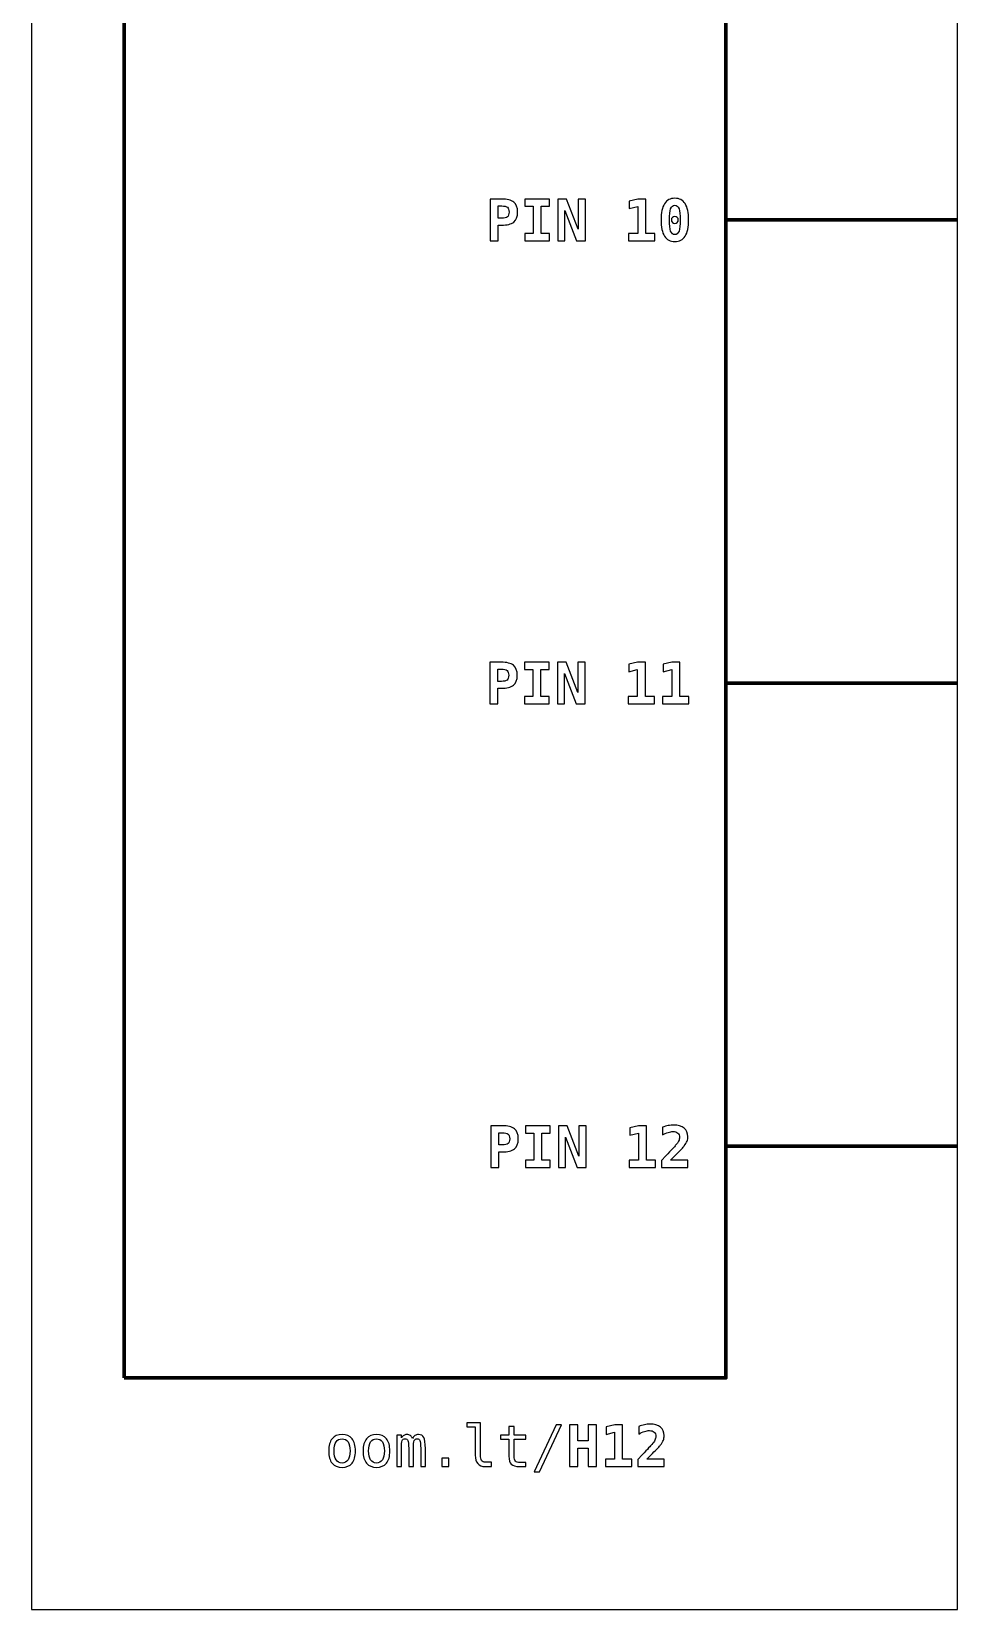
# Model space of a CAD drawing. Header units: centimetres. Extents: x -11.5 to -9.5, y -20.9 to -6.8.
# Drawn here: x -11.5 to -9.5, y -20.85 to -17.443 of the extents above; entities that cross this region are included whole.
import ezdxf

# ---------------------------------------------------------------- set-up
doc = ezdxf.new("R2010")
doc.units = ezdxf.units.CM
doc.header["$MEASUREMENT"] = 0
doc.layers.add('Layer 1', color=7, linetype='Continuous')

msp = doc.modelspace()

# ---------------------------------------------------------------- linework, layer by layer
at = {"layer": 'Layer 1', "color": 7}
msp.add_lwpolyline([(-11.5, -20.85), (-9.5, -20.85), (-9.5, -6.85), (-11.5, -6.85), (-11.5, -20.85)], close=True, dxfattribs=at)
at = {"layer": 'Layer 1', "color": 7, "lineweight": 100}
msp.add_lwpolyline([(-11.3, -20.35), (-10, -20.35), (-10, -8.35), (-11.3, -8.35), (-11.3, -20.35)], close=True, dxfattribs=at)
at = {"layer": 'Layer 1', "color": 250}
for points, knots in [([(-10.50952, -17.80492), (-10.50952, -17.80492), (-10.48509, -17.80492), (-10.48509, -17.80492), (-10.48509, -17.80492), (-10.47268, -17.80492), (-10.46375, -17.80712), (-10.4583, -17.81155), (-10.4583, -17.81155), (-10.45284, -17.81597), (-10.45013, -17.82315), (-10.45013, -17.83307), (-10.45013, -17.83307), (-10.45013, -17.84299), (-10.45284, -17.85017), (-10.4583, -17.8546), (-10.4583, -17.8546), (-10.46375, -17.85902), (-10.47268, -17.86122), (-10.48509, -17.86122), (-10.48509, -17.86122), (-10.48509, -17.86122), (-10.49174, -17.86122), (-10.49174, -17.86122), (-10.49174, -17.86122), (-10.49174, -17.86122), (-10.49174, -17.89493), (-10.49174, -17.89493), (-10.49174, -17.89493), (-10.49174, -17.89493), (-10.50952, -17.89493), (-10.50952, -17.89493), (-10.50952, -17.89493), (-10.50952, -17.89493), (-10.50952, -17.80492), (-10.50952, -17.80492)], [0, 0, 0, 0, 0.1111111, 0.1111111, 0.1111111, 0.1111111, 0.2222222, 0.2222222, 0.2222222, 0.2222222, 0.3333333, 0.3333333, 0.3333333, 0.3333333, 0.4444444, 0.4444444, 0.4444444, 0.4444444, 0.5555556, 0.5555556, 0.5555556, 0.5555556, 0.6666667, 0.6666667, 0.6666667, 0.6666667, 0.7777778, 0.7777778, 0.7777778, 0.7777778, 0.8888889, 0.8888889, 0.8888889, 0.8888889, 1, 1, 1, 1]), ([(-10.43459, -17.8206), (-10.43459, -17.8206), (-10.43459, -17.80492), (-10.43459, -17.80492), (-10.43459, -17.80492), (-10.43459, -17.80492), (-10.381, -17.80492), (-10.381, -17.80492), (-10.381, -17.80492), (-10.381, -17.80492), (-10.381, -17.8206), (-10.381, -17.8206), (-10.381, -17.8206), (-10.381, -17.8206), (-10.39891, -17.8206), (-10.39891, -17.8206), (-10.39891, -17.8206), (-10.39891, -17.8206), (-10.39891, -17.87925), (-10.39891, -17.87925), (-10.39891, -17.87925), (-10.39891, -17.87925), (-10.381, -17.87925), (-10.381, -17.87925), (-10.381, -17.87925), (-10.381, -17.87925), (-10.381, -17.89493), (-10.381, -17.89493), (-10.381, -17.89493), (-10.381, -17.89493), (-10.43459, -17.89493), (-10.43459, -17.89493), (-10.43459, -17.89493), (-10.43459, -17.89493), (-10.43459, -17.87925), (-10.43459, -17.87925), (-10.43459, -17.87925), (-10.43459, -17.87925), (-10.41669, -17.87925), (-10.41669, -17.87925), (-10.41669, -17.87925), (-10.41669, -17.87925), (-10.41669, -17.8206), (-10.41669, -17.8206), (-10.41669, -17.8206), (-10.41669, -17.8206), (-10.43459, -17.8206), (-10.43459, -17.8206)], [0, 0, 0, 0, 0.0833333, 0.0833333, 0.0833333, 0.0833333, 0.1666667, 0.1666667, 0.1666667, 0.1666667, 0.25, 0.25, 0.25, 0.25, 0.3333333, 0.3333333, 0.3333333, 0.3333333, 0.4166667, 0.4166667, 0.4166667, 0.4166667, 0.5, 0.5, 0.5, 0.5, 0.5833333, 0.5833333, 0.5833333, 0.5833333, 0.6666667, 0.6666667, 0.6666667, 0.6666667, 0.75, 0.75, 0.75, 0.75, 0.8333333, 0.8333333, 0.8333333, 0.8333333, 0.9166667, 0.9166667, 0.9166667, 0.9166667, 1, 1, 1, 1]), ([(-10.36345, -17.80492), (-10.36345, -17.80492), (-10.34433, -17.80492), (-10.34433, -17.80492), (-10.34433, -17.80492), (-10.34433, -17.80492), (-10.31927, -17.87034), (-10.31927, -17.87034), (-10.31927, -17.87034), (-10.31927, -17.87034), (-10.31927, -17.80492), (-10.31927, -17.80492), (-10.31927, -17.80492), (-10.31927, -17.80492), (-10.30359, -17.80492), (-10.30359, -17.80492), (-10.30359, -17.80492), (-10.30359, -17.80492), (-10.30359, -17.89493), (-10.30359, -17.89493), (-10.30359, -17.89493), (-10.30359, -17.89493), (-10.32258, -17.89493), (-10.32258, -17.89493), (-10.32258, -17.89493), (-10.32258, -17.89493), (-10.34777, -17.82951), (-10.34777, -17.82951), (-10.34777, -17.82951), (-10.34777, -17.82951), (-10.34777, -17.89493), (-10.34777, -17.89493), (-10.34777, -17.89493), (-10.34777, -17.89493), (-10.36345, -17.89493), (-10.36345, -17.89493), (-10.36345, -17.89493), (-10.36345, -17.89493), (-10.36345, -17.80492), (-10.36345, -17.80492)], [0, 0, 0, 0, 0.1, 0.1, 0.1, 0.1, 0.2, 0.2, 0.2, 0.2, 0.3, 0.3, 0.3, 0.3, 0.4, 0.4, 0.4, 0.4, 0.5, 0.5, 0.5, 0.5, 0.6, 0.6, 0.6, 0.6, 0.7, 0.7, 0.7, 0.7, 0.8, 0.8, 0.8, 0.8, 0.9, 0.9, 0.9, 0.9, 1, 1, 1, 1]), ([(-10.21063, -17.87925), (-10.21063, -17.87925), (-10.19073, -17.87925), (-10.19073, -17.87925), (-10.19073, -17.87925), (-10.19073, -17.87925), (-10.19073, -17.82083), (-10.19073, -17.82083), (-10.19073, -17.82083), (-10.19073, -17.82083), (-10.20923, -17.82542), (-10.20923, -17.82542), (-10.20923, -17.82542), (-10.20923, -17.82542), (-10.20923, -17.80939), (-10.20923, -17.80939), (-10.20923, -17.80939), (-10.20923, -17.80939), (-10.19061, -17.80492), (-10.19061, -17.80492), (-10.19061, -17.80492), (-10.19061, -17.80492), (-10.17343, -17.80492), (-10.17343, -17.80492), (-10.17343, -17.80492), (-10.17343, -17.80492), (-10.17343, -17.87925), (-10.17343, -17.87925), (-10.17343, -17.87925), (-10.17343, -17.87925), (-10.15353, -17.87925), (-10.15353, -17.87925), (-10.15353, -17.87925), (-10.15353, -17.87925), (-10.15353, -17.89493), (-10.15353, -17.89493), (-10.15353, -17.89493), (-10.15353, -17.89493), (-10.21063, -17.89493), (-10.21063, -17.89493), (-10.21063, -17.89493), (-10.21063, -17.89493), (-10.21063, -17.87925), (-10.21063, -17.87925)], [0, 0, 0, 0, 0.0909091, 0.0909091, 0.0909091, 0.0909091, 0.1818182, 0.1818182, 0.1818182, 0.1818182, 0.2727273, 0.2727273, 0.2727273, 0.2727273, 0.3636364, 0.3636364, 0.3636364, 0.3636364, 0.4545455, 0.4545455, 0.4545455, 0.4545455, 0.5454545, 0.5454545, 0.5454545, 0.5454545, 0.6363636, 0.6363636, 0.6363636, 0.6363636, 0.7272727, 0.7272727, 0.7272727, 0.7272727, 0.8181818, 0.8181818, 0.8181818, 0.8181818, 0.9090909, 0.9090909, 0.9090909, 0.9090909, 1, 1, 1, 1]), ([(-10.14023, -17.85001), (-10.14023, -17.83443), (-10.13776, -17.82274), (-10.13282, -17.81496), (-10.13282, -17.81496), (-10.12786, -17.80718), (-10.12044, -17.80329), (-10.1105, -17.80329), (-10.1105, -17.80329), (-10.10054, -17.80329), (-10.09309, -17.80716), (-10.08813, -17.81492), (-10.08813, -17.81492), (-10.08319, -17.82268), (-10.08072, -17.83439), (-10.08072, -17.85001), (-10.08072, -17.85001), (-10.08072, -17.86561), (-10.08319, -17.87729), (-10.08813, -17.88505), (-10.08813, -17.88505), (-10.09309, -17.89281), (-10.10054, -17.89668), (-10.1105, -17.89668), (-10.1105, -17.89668), (-10.12044, -17.89668), (-10.12786, -17.89279), (-10.13282, -17.88501), (-10.13282, -17.88501), (-10.13776, -17.87723), (-10.14023, -17.86556), (-10.14023, -17.85001)], [0, 0, 0, 0, 0.125, 0.125, 0.125, 0.125, 0.25, 0.25, 0.25, 0.25, 0.375, 0.375, 0.375, 0.375, 0.5, 0.5, 0.5, 0.5, 0.625, 0.625, 0.625, 0.625, 0.75, 0.75, 0.75, 0.75, 0.875, 0.875, 0.875, 0.875, 1, 1, 1, 1]), ([(-10.49174, -17.81988), (-10.49174, -17.81988), (-10.49174, -17.84626), (-10.49174, -17.84626), (-10.49174, -17.84626), (-10.49174, -17.84626), (-10.48443, -17.84626), (-10.48443, -17.84626), (-10.48443, -17.84626), (-10.47861, -17.84626), (-10.47451, -17.84527), (-10.47217, -17.84332), (-10.47217, -17.84332), (-10.4698, -17.84134), (-10.46863, -17.83793), (-10.46863, -17.83307), (-10.46863, -17.83307), (-10.46863, -17.82822), (-10.4698, -17.8248), (-10.47217, -17.82282), (-10.47217, -17.82282), (-10.47451, -17.82087), (-10.47861, -17.81988), (-10.48443, -17.81988), (-10.48443, -17.81988), (-10.48443, -17.81988), (-10.49174, -17.81988), (-10.49174, -17.81988)], [0, 0, 0, 0, 0.1428571, 0.1428571, 0.1428571, 0.1428571, 0.2857143, 0.2857143, 0.2857143, 0.2857143, 0.4285714, 0.4285714, 0.4285714, 0.4285714, 0.5714286, 0.5714286, 0.5714286, 0.5714286, 0.7142857, 0.7142857, 0.7142857, 0.7142857, 0.8571429, 0.8571429, 0.8571429, 0.8571429, 1, 1, 1, 1]), ([(-10.1105, -17.81836), (-10.11461, -17.81836), (-10.1176, -17.82087), (-10.11949, -17.82589), (-10.11949, -17.82589), (-10.12138, -17.83093), (-10.12233, -17.83896), (-10.12233, -17.85001), (-10.12233, -17.85001), (-10.12233, -17.86104), (-10.12138, -17.86904), (-10.11949, -17.87408), (-10.11949, -17.87408), (-10.1176, -17.87911), (-10.11461, -17.88162), (-10.1105, -17.88162), (-10.1105, -17.88162), (-10.10636, -17.88162), (-10.10336, -17.87911), (-10.10146, -17.87408), (-10.10146, -17.87408), (-10.09957, -17.86904), (-10.09862, -17.86104), (-10.09862, -17.85001), (-10.09862, -17.85001), (-10.09862, -17.83896), (-10.09957, -17.83093), (-10.10146, -17.82589), (-10.10146, -17.82589), (-10.10336, -17.82087), (-10.10636, -17.81836), (-10.1105, -17.81836)], [0, 0, 0, 0, 0.125, 0.125, 0.125, 0.125, 0.25, 0.25, 0.25, 0.25, 0.375, 0.375, 0.375, 0.375, 0.5, 0.5, 0.5, 0.5, 0.625, 0.625, 0.625, 0.625, 0.75, 0.75, 0.75, 0.75, 0.875, 0.875, 0.875, 0.875, 1, 1, 1, 1]), ([(-10.11799, -17.85001), (-10.11799, -17.84789), (-10.11727, -17.8461), (-10.11581, -17.84466), (-10.11581, -17.84466), (-10.11436, -17.8432), (-10.1126, -17.84248), (-10.1105, -17.84248), (-10.1105, -17.84248), (-10.10838, -17.84248), (-10.10659, -17.8432), (-10.10515, -17.84466), (-10.10515, -17.84466), (-10.10368, -17.8461), (-10.10296, -17.84789), (-10.10296, -17.85001), (-10.10296, -17.85001), (-10.10296, -17.85211), (-10.10368, -17.85388), (-10.10515, -17.85532), (-10.10515, -17.85532), (-10.10659, -17.85678), (-10.10838, -17.8575), (-10.1105, -17.8575), (-10.1105, -17.8575), (-10.1126, -17.8575), (-10.11436, -17.85678), (-10.11581, -17.85536), (-10.11581, -17.85536), (-10.11727, -17.85394), (-10.11799, -17.85215), (-10.11799, -17.85001)], [0, 0, 0, 0, 0.125, 0.125, 0.125, 0.125, 0.25, 0.25, 0.25, 0.25, 0.375, 0.375, 0.375, 0.375, 0.5, 0.5, 0.5, 0.5, 0.625, 0.625, 0.625, 0.625, 0.75, 0.75, 0.75, 0.75, 0.875, 0.875, 0.875, 0.875, 1, 1, 1, 1]), ([(-10.51028, -18.80498), (-10.51028, -18.80498), (-10.48585, -18.80498), (-10.48585, -18.80498), (-10.48585, -18.80498), (-10.47344, -18.80498), (-10.46451, -18.80718), (-10.45906, -18.81161), (-10.45906, -18.81161), (-10.4536, -18.81603), (-10.45089, -18.82321), (-10.45089, -18.83313), (-10.45089, -18.83313), (-10.45089, -18.84305), (-10.4536, -18.85023), (-10.45906, -18.85466), (-10.45906, -18.85466), (-10.46451, -18.85908), (-10.47344, -18.86128), (-10.48585, -18.86128), (-10.48585, -18.86128), (-10.48585, -18.86128), (-10.4925, -18.86128), (-10.4925, -18.86128), (-10.4925, -18.86128), (-10.4925, -18.86128), (-10.4925, -18.89499), (-10.4925, -18.89499), (-10.4925, -18.89499), (-10.4925, -18.89499), (-10.51028, -18.89499), (-10.51028, -18.89499), (-10.51028, -18.89499), (-10.51028, -18.89499), (-10.51028, -18.80498), (-10.51028, -18.80498)], [0, 0, 0, 0, 0.1111111, 0.1111111, 0.1111111, 0.1111111, 0.2222222, 0.2222222, 0.2222222, 0.2222222, 0.3333333, 0.3333333, 0.3333333, 0.3333333, 0.4444444, 0.4444444, 0.4444444, 0.4444444, 0.5555556, 0.5555556, 0.5555556, 0.5555556, 0.6666667, 0.6666667, 0.6666667, 0.6666667, 0.7777778, 0.7777778, 0.7777778, 0.7777778, 0.8888889, 0.8888889, 0.8888889, 0.8888889, 1, 1, 1, 1]), ([(-10.4925, -18.81994), (-10.4925, -18.81994), (-10.4925, -18.84632), (-10.4925, -18.84632), (-10.4925, -18.84632), (-10.4925, -18.84632), (-10.48519, -18.84632), (-10.48519, -18.84632), (-10.48519, -18.84632), (-10.47937, -18.84632), (-10.47527, -18.84533), (-10.47293, -18.84338), (-10.47293, -18.84338), (-10.47056, -18.8414), (-10.46939, -18.83799), (-10.46939, -18.83313), (-10.46939, -18.83313), (-10.46939, -18.82828), (-10.47056, -18.82486), (-10.47293, -18.82288), (-10.47293, -18.82288), (-10.47527, -18.82093), (-10.47937, -18.81994), (-10.48519, -18.81994), (-10.48519, -18.81994), (-10.48519, -18.81994), (-10.4925, -18.81994), (-10.4925, -18.81994)], [0, 0, 0, 0, 0.1428571, 0.1428571, 0.1428571, 0.1428571, 0.2857143, 0.2857143, 0.2857143, 0.2857143, 0.4285714, 0.4285714, 0.4285714, 0.4285714, 0.5714286, 0.5714286, 0.5714286, 0.5714286, 0.7142857, 0.7142857, 0.7142857, 0.7142857, 0.8571429, 0.8571429, 0.8571429, 0.8571429, 1, 1, 1, 1]), ([(-10.43535, -18.82066), (-10.43535, -18.82066), (-10.43535, -18.80498), (-10.43535, -18.80498), (-10.43535, -18.80498), (-10.43535, -18.80498), (-10.38176, -18.80498), (-10.38176, -18.80498), (-10.38176, -18.80498), (-10.38176, -18.80498), (-10.38176, -18.82066), (-10.38176, -18.82066), (-10.38176, -18.82066), (-10.38176, -18.82066), (-10.39967, -18.82066), (-10.39967, -18.82066), (-10.39967, -18.82066), (-10.39967, -18.82066), (-10.39967, -18.87931), (-10.39967, -18.87931), (-10.39967, -18.87931), (-10.39967, -18.87931), (-10.38176, -18.87931), (-10.38176, -18.87931), (-10.38176, -18.87931), (-10.38176, -18.87931), (-10.38176, -18.89499), (-10.38176, -18.89499), (-10.38176, -18.89499), (-10.38176, -18.89499), (-10.43535, -18.89499), (-10.43535, -18.89499), (-10.43535, -18.89499), (-10.43535, -18.89499), (-10.43535, -18.87931), (-10.43535, -18.87931), (-10.43535, -18.87931), (-10.43535, -18.87931), (-10.41745, -18.87931), (-10.41745, -18.87931), (-10.41745, -18.87931), (-10.41745, -18.87931), (-10.41745, -18.82066), (-10.41745, -18.82066), (-10.41745, -18.82066), (-10.41745, -18.82066), (-10.43535, -18.82066), (-10.43535, -18.82066)], [0, 0, 0, 0, 0.0833333, 0.0833333, 0.0833333, 0.0833333, 0.1666667, 0.1666667, 0.1666667, 0.1666667, 0.25, 0.25, 0.25, 0.25, 0.3333333, 0.3333333, 0.3333333, 0.3333333, 0.4166667, 0.4166667, 0.4166667, 0.4166667, 0.5, 0.5, 0.5, 0.5, 0.5833333, 0.5833333, 0.5833333, 0.5833333, 0.6666667, 0.6666667, 0.6666667, 0.6666667, 0.75, 0.75, 0.75, 0.75, 0.8333333, 0.8333333, 0.8333333, 0.8333333, 0.9166667, 0.9166667, 0.9166667, 0.9166667, 1, 1, 1, 1]), ([(-10.36421, -18.80498), (-10.36421, -18.80498), (-10.34509, -18.80498), (-10.34509, -18.80498), (-10.34509, -18.80498), (-10.34509, -18.80498), (-10.32003, -18.8704), (-10.32003, -18.8704), (-10.32003, -18.8704), (-10.32003, -18.8704), (-10.32003, -18.80498), (-10.32003, -18.80498), (-10.32003, -18.80498), (-10.32003, -18.80498), (-10.30435, -18.80498), (-10.30435, -18.80498), (-10.30435, -18.80498), (-10.30435, -18.80498), (-10.30435, -18.89499), (-10.30435, -18.89499), (-10.30435, -18.89499), (-10.30435, -18.89499), (-10.32334, -18.89499), (-10.32334, -18.89499), (-10.32334, -18.89499), (-10.32334, -18.89499), (-10.34853, -18.82957), (-10.34853, -18.82957), (-10.34853, -18.82957), (-10.34853, -18.82957), (-10.34853, -18.89499), (-10.34853, -18.89499), (-10.34853, -18.89499), (-10.34853, -18.89499), (-10.36421, -18.89499), (-10.36421, -18.89499), (-10.36421, -18.89499), (-10.36421, -18.89499), (-10.36421, -18.80498), (-10.36421, -18.80498)], [0, 0, 0, 0, 0.1, 0.1, 0.1, 0.1, 0.2, 0.2, 0.2, 0.2, 0.3, 0.3, 0.3, 0.3, 0.4, 0.4, 0.4, 0.4, 0.5, 0.5, 0.5, 0.5, 0.6, 0.6, 0.6, 0.6, 0.7, 0.7, 0.7, 0.7, 0.8, 0.8, 0.8, 0.8, 0.9, 0.9, 0.9, 0.9, 1, 1, 1, 1]), ([(-10.21139, -18.87931), (-10.21139, -18.87931), (-10.19149, -18.87931), (-10.19149, -18.87931), (-10.19149, -18.87931), (-10.19149, -18.87931), (-10.19149, -18.82089), (-10.19149, -18.82089), (-10.19149, -18.82089), (-10.19149, -18.82089), (-10.20999, -18.82548), (-10.20999, -18.82548), (-10.20999, -18.82548), (-10.20999, -18.82548), (-10.20999, -18.80945), (-10.20999, -18.80945), (-10.20999, -18.80945), (-10.20999, -18.80945), (-10.19137, -18.80498), (-10.19137, -18.80498), (-10.19137, -18.80498), (-10.19137, -18.80498), (-10.17419, -18.80498), (-10.17419, -18.80498), (-10.17419, -18.80498), (-10.17419, -18.80498), (-10.17419, -18.87931), (-10.17419, -18.87931), (-10.17419, -18.87931), (-10.17419, -18.87931), (-10.15429, -18.87931), (-10.15429, -18.87931), (-10.15429, -18.87931), (-10.15429, -18.87931), (-10.15429, -18.89499), (-10.15429, -18.89499), (-10.15429, -18.89499), (-10.15429, -18.89499), (-10.21139, -18.89499), (-10.21139, -18.89499), (-10.21139, -18.89499), (-10.21139, -18.89499), (-10.21139, -18.87931), (-10.21139, -18.87931)], [0, 0, 0, 0, 0.0909091, 0.0909091, 0.0909091, 0.0909091, 0.1818182, 0.1818182, 0.1818182, 0.1818182, 0.2727273, 0.2727273, 0.2727273, 0.2727273, 0.3636364, 0.3636364, 0.3636364, 0.3636364, 0.4545455, 0.4545455, 0.4545455, 0.4545455, 0.5454545, 0.5454545, 0.5454545, 0.5454545, 0.6363636, 0.6363636, 0.6363636, 0.6363636, 0.7272727, 0.7272727, 0.7272727, 0.7272727, 0.8181818, 0.8181818, 0.8181818, 0.8181818, 0.9090909, 0.9090909, 0.9090909, 0.9090909, 1, 1, 1, 1]), ([(-10.13706, -18.87931), (-10.13706, -18.87931), (-10.11716, -18.87931), (-10.11716, -18.87931), (-10.11716, -18.87931), (-10.11716, -18.87931), (-10.11716, -18.82089), (-10.11716, -18.82089), (-10.11716, -18.82089), (-10.11716, -18.82089), (-10.13566, -18.82548), (-10.13566, -18.82548), (-10.13566, -18.82548), (-10.13566, -18.82548), (-10.13566, -18.80945), (-10.13566, -18.80945), (-10.13566, -18.80945), (-10.13566, -18.80945), (-10.11704, -18.80498), (-10.11704, -18.80498), (-10.11704, -18.80498), (-10.11704, -18.80498), (-10.09986, -18.80498), (-10.09986, -18.80498), (-10.09986, -18.80498), (-10.09986, -18.80498), (-10.09986, -18.87931), (-10.09986, -18.87931), (-10.09986, -18.87931), (-10.09986, -18.87931), (-10.07996, -18.87931), (-10.07996, -18.87931), (-10.07996, -18.87931), (-10.07996, -18.87931), (-10.07996, -18.89499), (-10.07996, -18.89499), (-10.07996, -18.89499), (-10.07996, -18.89499), (-10.13706, -18.89499), (-10.13706, -18.89499), (-10.13706, -18.89499), (-10.13706, -18.89499), (-10.13706, -18.87931), (-10.13706, -18.87931)], [0, 0, 0, 0, 0.0909091, 0.0909091, 0.0909091, 0.0909091, 0.1818182, 0.1818182, 0.1818182, 0.1818182, 0.2727273, 0.2727273, 0.2727273, 0.2727273, 0.3636364, 0.3636364, 0.3636364, 0.3636364, 0.4545455, 0.4545455, 0.4545455, 0.4545455, 0.5454545, 0.5454545, 0.5454545, 0.5454545, 0.6363636, 0.6363636, 0.6363636, 0.6363636, 0.7272727, 0.7272727, 0.7272727, 0.7272727, 0.8181818, 0.8181818, 0.8181818, 0.8181818, 0.9090909, 0.9090909, 0.9090909, 0.9090909, 1, 1, 1, 1]), ([(-10.5081, -19.80581), (-10.5081, -19.80581), (-10.48367, -19.80581), (-10.48367, -19.80581), (-10.48367, -19.80581), (-10.47126, -19.80581), (-10.46233, -19.80801), (-10.45688, -19.81244), (-10.45688, -19.81244), (-10.45142, -19.81686), (-10.44871, -19.82404), (-10.44871, -19.83396), (-10.44871, -19.83396), (-10.44871, -19.84388), (-10.45142, -19.85106), (-10.45688, -19.85549), (-10.45688, -19.85549), (-10.46233, -19.85991), (-10.47126, -19.86211), (-10.48367, -19.86211), (-10.48367, -19.86211), (-10.48367, -19.86211), (-10.49032, -19.86211), (-10.49032, -19.86211), (-10.49032, -19.86211), (-10.49032, -19.86211), (-10.49032, -19.89582), (-10.49032, -19.89582), (-10.49032, -19.89582), (-10.49032, -19.89582), (-10.5081, -19.89582), (-10.5081, -19.89582), (-10.5081, -19.89582), (-10.5081, -19.89582), (-10.5081, -19.80581), (-10.5081, -19.80581)], [0, 0, 0, 0, 0.1111111, 0.1111111, 0.1111111, 0.1111111, 0.2222222, 0.2222222, 0.2222222, 0.2222222, 0.3333333, 0.3333333, 0.3333333, 0.3333333, 0.4444444, 0.4444444, 0.4444444, 0.4444444, 0.5555556, 0.5555556, 0.5555556, 0.5555556, 0.6666667, 0.6666667, 0.6666667, 0.6666667, 0.7777778, 0.7777778, 0.7777778, 0.7777778, 0.8888889, 0.8888889, 0.8888889, 0.8888889, 1, 1, 1, 1]), ([(-10.49032, -19.82077), (-10.49032, -19.82077), (-10.49032, -19.84715), (-10.49032, -19.84715), (-10.49032, -19.84715), (-10.49032, -19.84715), (-10.48301, -19.84715), (-10.48301, -19.84715), (-10.48301, -19.84715), (-10.47719, -19.84715), (-10.47309, -19.84616), (-10.47075, -19.84421), (-10.47075, -19.84421), (-10.46838, -19.84223), (-10.46721, -19.83882), (-10.46721, -19.83396), (-10.46721, -19.83396), (-10.46721, -19.82911), (-10.46838, -19.82569), (-10.47075, -19.82371), (-10.47075, -19.82371), (-10.47309, -19.82176), (-10.47719, -19.82077), (-10.48301, -19.82077), (-10.48301, -19.82077), (-10.48301, -19.82077), (-10.49032, -19.82077), (-10.49032, -19.82077)], [0, 0, 0, 0, 0.1428571, 0.1428571, 0.1428571, 0.1428571, 0.2857143, 0.2857143, 0.2857143, 0.2857143, 0.4285714, 0.4285714, 0.4285714, 0.4285714, 0.5714286, 0.5714286, 0.5714286, 0.5714286, 0.7142857, 0.7142857, 0.7142857, 0.7142857, 0.8571429, 0.8571429, 0.8571429, 0.8571429, 1, 1, 1, 1]), ([(-10.43317, -19.82149), (-10.43317, -19.82149), (-10.43317, -19.80581), (-10.43317, -19.80581), (-10.43317, -19.80581), (-10.43317, -19.80581), (-10.37958, -19.80581), (-10.37958, -19.80581), (-10.37958, -19.80581), (-10.37958, -19.80581), (-10.37958, -19.82149), (-10.37958, -19.82149), (-10.37958, -19.82149), (-10.37958, -19.82149), (-10.39749, -19.82149), (-10.39749, -19.82149), (-10.39749, -19.82149), (-10.39749, -19.82149), (-10.39749, -19.88014), (-10.39749, -19.88014), (-10.39749, -19.88014), (-10.39749, -19.88014), (-10.37958, -19.88014), (-10.37958, -19.88014), (-10.37958, -19.88014), (-10.37958, -19.88014), (-10.37958, -19.89582), (-10.37958, -19.89582), (-10.37958, -19.89582), (-10.37958, -19.89582), (-10.43317, -19.89582), (-10.43317, -19.89582), (-10.43317, -19.89582), (-10.43317, -19.89582), (-10.43317, -19.88014), (-10.43317, -19.88014), (-10.43317, -19.88014), (-10.43317, -19.88014), (-10.41527, -19.88014), (-10.41527, -19.88014), (-10.41527, -19.88014), (-10.41527, -19.88014), (-10.41527, -19.82149), (-10.41527, -19.82149), (-10.41527, -19.82149), (-10.41527, -19.82149), (-10.43317, -19.82149), (-10.43317, -19.82149)], [0, 0, 0, 0, 0.0833333, 0.0833333, 0.0833333, 0.0833333, 0.1666667, 0.1666667, 0.1666667, 0.1666667, 0.25, 0.25, 0.25, 0.25, 0.3333333, 0.3333333, 0.3333333, 0.3333333, 0.4166667, 0.4166667, 0.4166667, 0.4166667, 0.5, 0.5, 0.5, 0.5, 0.5833333, 0.5833333, 0.5833333, 0.5833333, 0.6666667, 0.6666667, 0.6666667, 0.6666667, 0.75, 0.75, 0.75, 0.75, 0.8333333, 0.8333333, 0.8333333, 0.8333333, 0.9166667, 0.9166667, 0.9166667, 0.9166667, 1, 1, 1, 1]), ([(-10.36203, -19.80581), (-10.36203, -19.80581), (-10.34291, -19.80581), (-10.34291, -19.80581), (-10.34291, -19.80581), (-10.34291, -19.80581), (-10.31785, -19.87123), (-10.31785, -19.87123), (-10.31785, -19.87123), (-10.31785, -19.87123), (-10.31785, -19.80581), (-10.31785, -19.80581), (-10.31785, -19.80581), (-10.31785, -19.80581), (-10.30217, -19.80581), (-10.30217, -19.80581), (-10.30217, -19.80581), (-10.30217, -19.80581), (-10.30217, -19.89582), (-10.30217, -19.89582), (-10.30217, -19.89582), (-10.30217, -19.89582), (-10.32116, -19.89582), (-10.32116, -19.89582), (-10.32116, -19.89582), (-10.32116, -19.89582), (-10.34635, -19.8304), (-10.34635, -19.8304), (-10.34635, -19.8304), (-10.34635, -19.8304), (-10.34635, -19.89582), (-10.34635, -19.89582), (-10.34635, -19.89582), (-10.34635, -19.89582), (-10.36203, -19.89582), (-10.36203, -19.89582), (-10.36203, -19.89582), (-10.36203, -19.89582), (-10.36203, -19.80581), (-10.36203, -19.80581)], [0, 0, 0, 0, 0.1, 0.1, 0.1, 0.1, 0.2, 0.2, 0.2, 0.2, 0.3, 0.3, 0.3, 0.3, 0.4, 0.4, 0.4, 0.4, 0.5, 0.5, 0.5, 0.5, 0.6, 0.6, 0.6, 0.6, 0.7, 0.7, 0.7, 0.7, 0.8, 0.8, 0.8, 0.8, 0.9, 0.9, 0.9, 0.9, 1, 1, 1, 1]), ([(-10.20921, -19.88014), (-10.20921, -19.88014), (-10.18931, -19.88014), (-10.18931, -19.88014), (-10.18931, -19.88014), (-10.18931, -19.88014), (-10.18931, -19.82172), (-10.18931, -19.82172), (-10.18931, -19.82172), (-10.18931, -19.82172), (-10.20781, -19.82631), (-10.20781, -19.82631), (-10.20781, -19.82631), (-10.20781, -19.82631), (-10.20781, -19.81028), (-10.20781, -19.81028), (-10.20781, -19.81028), (-10.20781, -19.81028), (-10.18919, -19.80581), (-10.18919, -19.80581), (-10.18919, -19.80581), (-10.18919, -19.80581), (-10.17201, -19.80581), (-10.17201, -19.80581), (-10.17201, -19.80581), (-10.17201, -19.80581), (-10.17201, -19.88014), (-10.17201, -19.88014), (-10.17201, -19.88014), (-10.17201, -19.88014), (-10.15211, -19.88014), (-10.15211, -19.88014), (-10.15211, -19.88014), (-10.15211, -19.88014), (-10.15211, -19.89582), (-10.15211, -19.89582), (-10.15211, -19.89582), (-10.15211, -19.89582), (-10.20921, -19.89582), (-10.20921, -19.89582), (-10.20921, -19.89582), (-10.20921, -19.89582), (-10.20921, -19.88014), (-10.20921, -19.88014)], [0, 0, 0, 0, 0.0909091, 0.0909091, 0.0909091, 0.0909091, 0.1818182, 0.1818182, 0.1818182, 0.1818182, 0.2727273, 0.2727273, 0.2727273, 0.2727273, 0.3636364, 0.3636364, 0.3636364, 0.3636364, 0.4545455, 0.4545455, 0.4545455, 0.4545455, 0.5454545, 0.5454545, 0.5454545, 0.5454545, 0.6363636, 0.6363636, 0.6363636, 0.6363636, 0.7272727, 0.7272727, 0.7272727, 0.7272727, 0.8181818, 0.8181818, 0.8181818, 0.8181818, 0.9090909, 0.9090909, 0.9090909, 0.9090909, 1, 1, 1, 1]), ([(-10.12006, -19.88014), (-10.12006, -19.88014), (-10.08214, -19.88014), (-10.08214, -19.88014), (-10.08214, -19.88014), (-10.08214, -19.88014), (-10.08214, -19.89582), (-10.08214, -19.89582), (-10.08214, -19.89582), (-10.08214, -19.89582), (-10.13929, -19.89582), (-10.13929, -19.89582), (-10.13929, -19.89582), (-10.13929, -19.89582), (-10.13929, -19.88061), (-10.13929, -19.88061), (-10.13929, -19.88061), (-10.13929, -19.88061), (-10.12963, -19.87039), (-10.12963, -19.87039), (-10.12963, -19.87039), (-10.11819, -19.8582), (-10.11124, -19.85071), (-10.10879, -19.84789), (-10.10879, -19.84789), (-10.10578, -19.84444), (-10.1036, -19.84137), (-10.10229, -19.83869), (-10.10229, -19.83869), (-10.10095, -19.83602), (-10.10029, -19.83339), (-10.10029, -19.83077), (-10.10029, -19.83077), (-10.10029, -19.82676), (-10.1015, -19.82365), (-10.10393, -19.82147), (-10.10393, -19.82147), (-10.10636, -19.81927), (-10.10982, -19.81818), (-10.11426, -19.81818), (-10.11426, -19.81818), (-10.11745, -19.81818), (-10.12101, -19.81882), (-10.12496, -19.82007), (-10.12496, -19.82007), (-10.12893, -19.82135), (-10.13305, -19.82318), (-10.13735, -19.82559), (-10.13735, -19.82559), (-10.13735, -19.82559), (-10.13735, -19.809), (-10.13735, -19.809), (-10.13735, -19.809), (-10.13305, -19.80744), (-10.12885, -19.80624), (-10.12472, -19.80542), (-10.12472, -19.80542), (-10.1206, -19.8046), (-10.11665, -19.80418), (-10.11288, -19.80418), (-10.11288, -19.80418), (-10.10336, -19.80418), (-10.09586, -19.80641), (-10.09043, -19.81085), (-10.09043, -19.81085), (-10.08498, -19.81528), (-10.08226, -19.82135), (-10.08226, -19.82902), (-10.08226, -19.82902), (-10.08226, -19.83256), (-10.08286, -19.83588), (-10.08403, -19.83896), (-10.08403, -19.83896), (-10.08523, -19.84207), (-10.08726, -19.84551), (-10.09016, -19.84927), (-10.09016, -19.84927), (-10.09228, -19.85201), (-10.09813, -19.85816), (-10.1077, -19.86773), (-10.1077, -19.86773), (-10.11288, -19.8729), (-10.117, -19.87705), (-10.12006, -19.88014)], [0, 0, 0, 0, 0.047619, 0.047619, 0.047619, 0.047619, 0.0952381, 0.0952381, 0.0952381, 0.0952381, 0.1428571, 0.1428571, 0.1428571, 0.1428571, 0.1904762, 0.1904762, 0.1904762, 0.1904762, 0.2380952, 0.2380952, 0.2380952, 0.2380952, 0.2857143, 0.2857143, 0.2857143, 0.2857143, 0.3333333, 0.3333333, 0.3333333, 0.3333333, 0.3809524, 0.3809524, 0.3809524, 0.3809524, 0.4285714, 0.4285714, 0.4285714, 0.4285714, 0.4761905, 0.4761905, 0.4761905, 0.4761905, 0.5238095, 0.5238095, 0.5238095, 0.5238095, 0.5714286, 0.5714286, 0.5714286, 0.5714286, 0.6190476, 0.6190476, 0.6190476, 0.6190476, 0.6666667, 0.6666667, 0.6666667, 0.6666667, 0.7142857, 0.7142857, 0.7142857, 0.7142857, 0.7619048, 0.7619048, 0.7619048, 0.7619048, 0.8095238, 0.8095238, 0.8095238, 0.8095238, 0.8571429, 0.8571429, 0.8571429, 0.8571429, 0.9047619, 0.9047619, 0.9047619, 0.9047619, 0.952381, 0.952381, 0.952381, 0.952381, 1, 1, 1, 1]), ([(-10.82926, -20.47237), (-10.81989, -20.47237), (-10.81273, -20.47539), (-10.80777, -20.48146), (-10.80777, -20.48146), (-10.80281, -20.48753), (-10.80032, -20.49632), (-10.80032, -20.5078), (-10.80032, -20.5078), (-10.80032, -20.51935), (-10.80279, -20.52813), (-10.80773, -20.53418), (-10.80773, -20.53418), (-10.81269, -20.54023), (-10.81985, -20.54326), (-10.82926, -20.54326), (-10.82926, -20.54326), (-10.83864, -20.54326), (-10.84578, -20.54023), (-10.85074, -20.53418), (-10.85074, -20.53418), (-10.85568, -20.52813), (-10.85815, -20.51935), (-10.85815, -20.5078), (-10.85815, -20.5078), (-10.85815, -20.49632), (-10.85568, -20.48753), (-10.85074, -20.48146), (-10.85074, -20.48146), (-10.84578, -20.47539), (-10.83864, -20.47237), (-10.82926, -20.47237)], [0, 0, 0, 0, 0.125, 0.125, 0.125, 0.125, 0.25, 0.25, 0.25, 0.25, 0.375, 0.375, 0.375, 0.375, 0.5, 0.5, 0.5, 0.5, 0.625, 0.625, 0.625, 0.625, 0.75, 0.75, 0.75, 0.75, 0.875, 0.875, 0.875, 0.875, 1, 1, 1, 1]), ([(-10.75493, -20.47237), (-10.74556, -20.47237), (-10.7384, -20.47539), (-10.73344, -20.48146), (-10.73344, -20.48146), (-10.72848, -20.48753), (-10.72599, -20.49632), (-10.72599, -20.5078), (-10.72599, -20.5078), (-10.72599, -20.51935), (-10.72846, -20.52813), (-10.7334, -20.53418), (-10.7334, -20.53418), (-10.73836, -20.54023), (-10.74552, -20.54326), (-10.75493, -20.54326), (-10.75493, -20.54326), (-10.76431, -20.54326), (-10.77145, -20.54023), (-10.77641, -20.53418), (-10.77641, -20.53418), (-10.78135, -20.52813), (-10.78382, -20.51935), (-10.78382, -20.5078), (-10.78382, -20.5078), (-10.78382, -20.49632), (-10.78135, -20.48753), (-10.77641, -20.48146), (-10.77641, -20.48146), (-10.77145, -20.47539), (-10.76431, -20.47237), (-10.75493, -20.47237)], [0, 0, 0, 0, 0.125, 0.125, 0.125, 0.125, 0.25, 0.25, 0.25, 0.25, 0.375, 0.375, 0.375, 0.375, 0.5, 0.5, 0.5, 0.5, 0.625, 0.625, 0.625, 0.625, 0.75, 0.75, 0.75, 0.75, 0.875, 0.875, 0.875, 0.875, 1, 1, 1, 1]), ([(-10.67699, -20.48087), (-10.67564, -20.47796), (-10.67389, -20.47582), (-10.67177, -20.47445), (-10.67177, -20.47445), (-10.66967, -20.47307), (-10.66712, -20.47237), (-10.66415, -20.47237), (-10.66415, -20.47237), (-10.65872, -20.47237), (-10.65489, -20.47447), (-10.65267, -20.47866), (-10.65267, -20.47866), (-10.65043, -20.48286), (-10.64932, -20.49076), (-10.64932, -20.50239), (-10.64932, -20.50239), (-10.64932, -20.50239), (-10.64932, -20.54151), (-10.64932, -20.54151), (-10.64932, -20.54151), (-10.64932, -20.54151), (-10.65944, -20.54151), (-10.65944, -20.54151), (-10.65944, -20.54151), (-10.65944, -20.54151), (-10.65944, -20.50286), (-10.65944, -20.50286), (-10.65944, -20.50286), (-10.65944, -20.49334), (-10.65998, -20.48743), (-10.66105, -20.4851), (-10.66105, -20.4851), (-10.6621, -20.4828), (-10.66405, -20.48165), (-10.66687, -20.48165), (-10.66687, -20.48165), (-10.67008, -20.48165), (-10.67228, -20.48288), (-10.67348, -20.48535), (-10.67348, -20.48535), (-10.67465, -20.48782), (-10.67525, -20.49367), (-10.67525, -20.50286), (-10.67525, -20.50286), (-10.67525, -20.50286), (-10.67525, -20.54151), (-10.67525, -20.54151), (-10.67525, -20.54151), (-10.67525, -20.54151), (-10.68537, -20.54151), (-10.68537, -20.54151), (-10.68537, -20.54151), (-10.68537, -20.54151), (-10.68537, -20.50286), (-10.68537, -20.50286), (-10.68537, -20.50286), (-10.68537, -20.49321), (-10.68595, -20.48727), (-10.6871, -20.48502), (-10.6871, -20.48502), (-10.68823, -20.48278), (-10.69029, -20.48165), (-10.69327, -20.48165), (-10.69327, -20.48165), (-10.69622, -20.48165), (-10.69825, -20.48288), (-10.69938, -20.48535), (-10.69938, -20.48535), (-10.70054, -20.48782), (-10.70111, -20.49367), (-10.70111, -20.50286), (-10.70111, -20.50286), (-10.70111, -20.50286), (-10.70111, -20.54151), (-10.70111, -20.54151), (-10.70111, -20.54151), (-10.70111, -20.54151), (-10.71118, -20.54151), (-10.71118, -20.54151), (-10.71118, -20.54151), (-10.71118, -20.54151), (-10.71118, -20.47399), (-10.71118, -20.47399), (-10.71118, -20.47399), (-10.71118, -20.47399), (-10.70111, -20.47399), (-10.70111, -20.47399), (-10.70111, -20.47399), (-10.70111, -20.47399), (-10.70111, -20.47977), (-10.70111, -20.47977), (-10.70111, -20.47977), (-10.6998, -20.47737), (-10.69813, -20.47554), (-10.69613, -20.47426), (-10.69613, -20.47426), (-10.69416, -20.473), (-10.69189, -20.47237), (-10.68936, -20.47237), (-10.68936, -20.47237), (-10.6863, -20.47237), (-10.68377, -20.47307), (-10.68173, -20.47447), (-10.68173, -20.47447), (-10.67969, -20.47589), (-10.67813, -20.47801), (-10.67699, -20.48087)], [0, 0, 0, 0, 0.037037, 0.037037, 0.037037, 0.037037, 0.0740741, 0.0740741, 0.0740741, 0.0740741, 0.1111111, 0.1111111, 0.1111111, 0.1111111, 0.1481481, 0.1481481, 0.1481481, 0.1481481, 0.1851852, 0.1851852, 0.1851852, 0.1851852, 0.2222222, 0.2222222, 0.2222222, 0.2222222, 0.2592593, 0.2592593, 0.2592593, 0.2592593, 0.2962963, 0.2962963, 0.2962963, 0.2962963, 0.3333333, 0.3333333, 0.3333333, 0.3333333, 0.3703704, 0.3703704, 0.3703704, 0.3703704, 0.4074074, 0.4074074, 0.4074074, 0.4074074, 0.4444444, 0.4444444, 0.4444444, 0.4444444, 0.4814815, 0.4814815, 0.4814815, 0.4814815, 0.5185185, 0.5185185, 0.5185185, 0.5185185, 0.5555556, 0.5555556, 0.5555556, 0.5555556, 0.5925926, 0.5925926, 0.5925926, 0.5925926, 0.6296296, 0.6296296, 0.6296296, 0.6296296, 0.6666667, 0.6666667, 0.6666667, 0.6666667, 0.7037037, 0.7037037, 0.7037037, 0.7037037, 0.7407407, 0.7407407, 0.7407407, 0.7407407, 0.7777778, 0.7777778, 0.7777778, 0.7777778, 0.8148148, 0.8148148, 0.8148148, 0.8148148, 0.8518519, 0.8518519, 0.8518519, 0.8518519, 0.8888889, 0.8888889, 0.8888889, 0.8888889, 0.9259259, 0.9259259, 0.9259259, 0.9259259, 0.962963, 0.962963, 0.962963, 0.962963, 1, 1, 1, 1]), ([(-10.53056, -20.51704), (-10.53056, -20.52202), (-10.52965, -20.52577), (-10.52782, -20.5283), (-10.52782, -20.5283), (-10.52599, -20.53083), (-10.52329, -20.53211), (-10.51971, -20.53211), (-10.51971, -20.53211), (-10.51971, -20.53211), (-10.50675, -20.53211), (-10.50675, -20.53211), (-10.50675, -20.53211), (-10.50675, -20.53211), (-10.50675, -20.54151), (-10.50675, -20.54151), (-10.50675, -20.54151), (-10.50675, -20.54151), (-10.52078, -20.54151), (-10.52078, -20.54151), (-10.52078, -20.54151), (-10.52743, -20.54151), (-10.53255, -20.53937), (-10.5362, -20.53511), (-10.5362, -20.53511), (-10.53984, -20.53085), (-10.54165, -20.52482), (-10.54165, -20.51704), (-10.54165, -20.51704), (-10.54165, -20.51704), (-10.54165, -20.45572), (-10.54165, -20.45572), (-10.54165, -20.45572), (-10.54165, -20.45572), (-10.55943, -20.45572), (-10.55943, -20.45572), (-10.55943, -20.45572), (-10.55943, -20.45572), (-10.55943, -20.44703), (-10.55943, -20.44703), (-10.55943, -20.44703), (-10.55943, -20.44703), (-10.53056, -20.44703), (-10.53056, -20.44703), (-10.53056, -20.44703), (-10.53056, -20.44703), (-10.53056, -20.51704), (-10.53056, -20.51704)], [0, 0, 0, 0, 0.0833333, 0.0833333, 0.0833333, 0.0833333, 0.1666667, 0.1666667, 0.1666667, 0.1666667, 0.25, 0.25, 0.25, 0.25, 0.3333333, 0.3333333, 0.3333333, 0.3333333, 0.4166667, 0.4166667, 0.4166667, 0.4166667, 0.5, 0.5, 0.5, 0.5, 0.5833333, 0.5833333, 0.5833333, 0.5833333, 0.6666667, 0.6666667, 0.6666667, 0.6666667, 0.75, 0.75, 0.75, 0.75, 0.8333333, 0.8333333, 0.8333333, 0.8333333, 0.9166667, 0.9166667, 0.9166667, 0.9166667, 1, 1, 1, 1]), ([(-10.45773, -20.45481), (-10.45773, -20.45481), (-10.45773, -20.47399), (-10.45773, -20.47399), (-10.45773, -20.47399), (-10.45773, -20.47399), (-10.43252, -20.47399), (-10.43252, -20.47399), (-10.43252, -20.47399), (-10.43252, -20.47399), (-10.43252, -20.48261), (-10.43252, -20.48261), (-10.43252, -20.48261), (-10.43252, -20.48261), (-10.45773, -20.48261), (-10.45773, -20.48261), (-10.45773, -20.48261), (-10.45773, -20.48261), (-10.45773, -20.51926), (-10.45773, -20.51926), (-10.45773, -20.51926), (-10.45773, -20.52424), (-10.45678, -20.52772), (-10.45489, -20.52968), (-10.45489, -20.52968), (-10.453, -20.53165), (-10.4497, -20.53264), (-10.44501, -20.53264), (-10.44501, -20.53264), (-10.44501, -20.53264), (-10.43252, -20.53264), (-10.43252, -20.53264), (-10.43252, -20.53264), (-10.43252, -20.53264), (-10.43252, -20.54151), (-10.43252, -20.54151), (-10.43252, -20.54151), (-10.43252, -20.54151), (-10.44608, -20.54151), (-10.44608, -20.54151), (-10.44608, -20.54151), (-10.45442, -20.54151), (-10.46028, -20.53984), (-10.4637, -20.53651), (-10.4637, -20.53651), (-10.46711, -20.53318), (-10.46882, -20.52741), (-10.46882, -20.51926), (-10.46882, -20.51926), (-10.46882, -20.51926), (-10.46882, -20.48261), (-10.46882, -20.48261), (-10.46882, -20.48261), (-10.46882, -20.48261), (-10.48685, -20.48261), (-10.48685, -20.48261), (-10.48685, -20.48261), (-10.48685, -20.48261), (-10.48685, -20.47399), (-10.48685, -20.47399), (-10.48685, -20.47399), (-10.48685, -20.47399), (-10.46882, -20.47399), (-10.46882, -20.47399), (-10.46882, -20.47399), (-10.46882, -20.47399), (-10.46882, -20.45481), (-10.46882, -20.45481), (-10.46882, -20.45481), (-10.46882, -20.45481), (-10.45773, -20.45481), (-10.45773, -20.45481)], [0, 0, 0, 0, 0.0555556, 0.0555556, 0.0555556, 0.0555556, 0.1111111, 0.1111111, 0.1111111, 0.1111111, 0.1666667, 0.1666667, 0.1666667, 0.1666667, 0.2222222, 0.2222222, 0.2222222, 0.2222222, 0.2777778, 0.2777778, 0.2777778, 0.2777778, 0.3333333, 0.3333333, 0.3333333, 0.3333333, 0.3888889, 0.3888889, 0.3888889, 0.3888889, 0.4444444, 0.4444444, 0.4444444, 0.4444444, 0.5, 0.5, 0.5, 0.5, 0.5555556, 0.5555556, 0.5555556, 0.5555556, 0.6111111, 0.6111111, 0.6111111, 0.6111111, 0.6666667, 0.6666667, 0.6666667, 0.6666667, 0.7222222, 0.7222222, 0.7222222, 0.7222222, 0.7777778, 0.7777778, 0.7777778, 0.7777778, 0.8333333, 0.8333333, 0.8333333, 0.8333333, 0.8888889, 0.8888889, 0.8888889, 0.8888889, 0.9444444, 0.9444444, 0.9444444, 0.9444444, 1, 1, 1, 1]), ([(-10.36681, -20.4515), (-10.36681, -20.4515), (-10.35535, -20.4515), (-10.35535, -20.4515), (-10.35535, -20.4515), (-10.35535, -20.4515), (-10.40274, -20.55297), (-10.40274, -20.55297), (-10.40274, -20.55297), (-10.40274, -20.55297), (-10.41427, -20.55297), (-10.41427, -20.55297), (-10.41427, -20.55297), (-10.41427, -20.55297), (-10.36681, -20.4515), (-10.36681, -20.4515)], [0, 0, 0, 0, 0.25, 0.25, 0.25, 0.25, 0.5, 0.5, 0.5, 0.5, 0.75, 0.75, 0.75, 0.75, 1, 1, 1, 1]), ([(-10.33784, -20.4515), (-10.33784, -20.4515), (-10.32006, -20.4515), (-10.32006, -20.4515), (-10.32006, -20.4515), (-10.32006, -20.4515), (-10.32006, -20.4858), (-10.32006, -20.4858), (-10.32006, -20.4858), (-10.32006, -20.4858), (-10.29779, -20.4858), (-10.29779, -20.4858), (-10.29779, -20.4858), (-10.29779, -20.4858), (-10.29779, -20.4515), (-10.29779, -20.4515), (-10.29779, -20.4515), (-10.29779, -20.4515), (-10.28001, -20.4515), (-10.28001, -20.4515), (-10.28001, -20.4515), (-10.28001, -20.4515), (-10.28001, -20.54151), (-10.28001, -20.54151), (-10.28001, -20.54151), (-10.28001, -20.54151), (-10.29779, -20.54151), (-10.29779, -20.54151), (-10.29779, -20.54151), (-10.29779, -20.54151), (-10.29779, -20.50149), (-10.29779, -20.50149), (-10.29779, -20.50149), (-10.29779, -20.50149), (-10.32006, -20.50149), (-10.32006, -20.50149), (-10.32006, -20.50149), (-10.32006, -20.50149), (-10.32006, -20.54151), (-10.32006, -20.54151), (-10.32006, -20.54151), (-10.32006, -20.54151), (-10.33784, -20.54151), (-10.33784, -20.54151), (-10.33784, -20.54151), (-10.33784, -20.54151), (-10.33784, -20.4515), (-10.33784, -20.4515)], [0, 0, 0, 0, 0.0833333, 0.0833333, 0.0833333, 0.0833333, 0.1666667, 0.1666667, 0.1666667, 0.1666667, 0.25, 0.25, 0.25, 0.25, 0.3333333, 0.3333333, 0.3333333, 0.3333333, 0.4166667, 0.4166667, 0.4166667, 0.4166667, 0.5, 0.5, 0.5, 0.5, 0.5833333, 0.5833333, 0.5833333, 0.5833333, 0.6666667, 0.6666667, 0.6666667, 0.6666667, 0.75, 0.75, 0.75, 0.75, 0.8333333, 0.8333333, 0.8333333, 0.8333333, 0.9166667, 0.9166667, 0.9166667, 0.9166667, 1, 1, 1, 1]), ([(-10.26042, -20.52583), (-10.26042, -20.52583), (-10.24052, -20.52583), (-10.24052, -20.52583), (-10.24052, -20.52583), (-10.24052, -20.52583), (-10.24052, -20.46741), (-10.24052, -20.46741), (-10.24052, -20.46741), (-10.24052, -20.46741), (-10.25902, -20.472), (-10.25902, -20.472), (-10.25902, -20.472), (-10.25902, -20.472), (-10.25902, -20.45597), (-10.25902, -20.45597), (-10.25902, -20.45597), (-10.25902, -20.45597), (-10.2404, -20.4515), (-10.2404, -20.4515), (-10.2404, -20.4515), (-10.2404, -20.4515), (-10.22322, -20.4515), (-10.22322, -20.4515), (-10.22322, -20.4515), (-10.22322, -20.4515), (-10.22322, -20.52583), (-10.22322, -20.52583), (-10.22322, -20.52583), (-10.22322, -20.52583), (-10.20332, -20.52583), (-10.20332, -20.52583), (-10.20332, -20.52583), (-10.20332, -20.52583), (-10.20332, -20.54151), (-10.20332, -20.54151), (-10.20332, -20.54151), (-10.20332, -20.54151), (-10.26042, -20.54151), (-10.26042, -20.54151), (-10.26042, -20.54151), (-10.26042, -20.54151), (-10.26042, -20.52583), (-10.26042, -20.52583)], [0, 0, 0, 0, 0.0909091, 0.0909091, 0.0909091, 0.0909091, 0.1818182, 0.1818182, 0.1818182, 0.1818182, 0.2727273, 0.2727273, 0.2727273, 0.2727273, 0.3636364, 0.3636364, 0.3636364, 0.3636364, 0.4545455, 0.4545455, 0.4545455, 0.4545455, 0.5454545, 0.5454545, 0.5454545, 0.5454545, 0.6363636, 0.6363636, 0.6363636, 0.6363636, 0.7272727, 0.7272727, 0.7272727, 0.7272727, 0.8181818, 0.8181818, 0.8181818, 0.8181818, 0.9090909, 0.9090909, 0.9090909, 0.9090909, 1, 1, 1, 1]), ([(-10.17127, -20.52583), (-10.17127, -20.52583), (-10.13335, -20.52583), (-10.13335, -20.52583), (-10.13335, -20.52583), (-10.13335, -20.52583), (-10.13335, -20.54151), (-10.13335, -20.54151), (-10.13335, -20.54151), (-10.13335, -20.54151), (-10.1905, -20.54151), (-10.1905, -20.54151), (-10.1905, -20.54151), (-10.1905, -20.54151), (-10.1905, -20.5263), (-10.1905, -20.5263), (-10.1905, -20.5263), (-10.1905, -20.5263), (-10.18084, -20.51608), (-10.18084, -20.51608), (-10.18084, -20.51608), (-10.1694, -20.50389), (-10.16245, -20.4964), (-10.16, -20.49358), (-10.16, -20.49358), (-10.15699, -20.49013), (-10.15481, -20.48706), (-10.1535, -20.48438), (-10.1535, -20.48438), (-10.15216, -20.48171), (-10.1515, -20.47908), (-10.1515, -20.47646), (-10.1515, -20.47646), (-10.1515, -20.47245), (-10.15271, -20.46934), (-10.15514, -20.46716), (-10.15514, -20.46716), (-10.15757, -20.46496), (-10.16103, -20.46387), (-10.16547, -20.46387), (-10.16547, -20.46387), (-10.16866, -20.46387), (-10.17222, -20.46451), (-10.17617, -20.46576), (-10.17617, -20.46576), (-10.18014, -20.46704), (-10.18426, -20.46887), (-10.18856, -20.47128), (-10.18856, -20.47128), (-10.18856, -20.47128), (-10.18856, -20.45469), (-10.18856, -20.45469), (-10.18856, -20.45469), (-10.18426, -20.45313), (-10.18006, -20.45193), (-10.17593, -20.45111), (-10.17593, -20.45111), (-10.17181, -20.45029), (-10.16786, -20.44987), (-10.16409, -20.44987), (-10.16409, -20.44987), (-10.15457, -20.44987), (-10.14707, -20.4521), (-10.14164, -20.45654), (-10.14164, -20.45654), (-10.13619, -20.46097), (-10.13347, -20.46704), (-10.13347, -20.47471), (-10.13347, -20.47471), (-10.13347, -20.47825), (-10.13407, -20.48157), (-10.13524, -20.48465), (-10.13524, -20.48465), (-10.13644, -20.48776), (-10.13847, -20.4912), (-10.14137, -20.49496), (-10.14137, -20.49496), (-10.14349, -20.4977), (-10.14934, -20.50385), (-10.15891, -20.51342), (-10.15891, -20.51342), (-10.16409, -20.51859), (-10.16821, -20.52274), (-10.17127, -20.52583)], [0, 0, 0, 0, 0.047619, 0.047619, 0.047619, 0.047619, 0.0952381, 0.0952381, 0.0952381, 0.0952381, 0.1428571, 0.1428571, 0.1428571, 0.1428571, 0.1904762, 0.1904762, 0.1904762, 0.1904762, 0.2380952, 0.2380952, 0.2380952, 0.2380952, 0.2857143, 0.2857143, 0.2857143, 0.2857143, 0.3333333, 0.3333333, 0.3333333, 0.3333333, 0.3809524, 0.3809524, 0.3809524, 0.3809524, 0.4285714, 0.4285714, 0.4285714, 0.4285714, 0.4761905, 0.4761905, 0.4761905, 0.4761905, 0.5238095, 0.5238095, 0.5238095, 0.5238095, 0.5714286, 0.5714286, 0.5714286, 0.5714286, 0.6190476, 0.6190476, 0.6190476, 0.6190476, 0.6666667, 0.6666667, 0.6666667, 0.6666667, 0.7142857, 0.7142857, 0.7142857, 0.7142857, 0.7619048, 0.7619048, 0.7619048, 0.7619048, 0.8095238, 0.8095238, 0.8095238, 0.8095238, 0.8571429, 0.8571429, 0.8571429, 0.8571429, 0.9047619, 0.9047619, 0.9047619, 0.9047619, 0.952381, 0.952381, 0.952381, 0.952381, 1, 1, 1, 1]), ([(-10.82926, -20.48177), (-10.83489, -20.48177), (-10.83915, -20.48395), (-10.84206, -20.48834), (-10.84206, -20.48834), (-10.84496, -20.49272), (-10.8464, -20.49922), (-10.8464, -20.5078), (-10.8464, -20.5078), (-10.8464, -20.51636), (-10.84496, -20.52285), (-10.84206, -20.52725), (-10.84206, -20.52725), (-10.83915, -20.53165), (-10.83489, -20.53385), (-10.82926, -20.53385), (-10.82926, -20.53385), (-10.8236, -20.53385), (-10.81932, -20.53165), (-10.81642, -20.52725), (-10.81642, -20.52725), (-10.81351, -20.52285), (-10.81207, -20.51636), (-10.81207, -20.5078), (-10.81207, -20.5078), (-10.81207, -20.49922), (-10.81351, -20.49272), (-10.81642, -20.48834), (-10.81642, -20.48834), (-10.81932, -20.48395), (-10.8236, -20.48177), (-10.82926, -20.48177)], [0, 0, 0, 0, 0.125, 0.125, 0.125, 0.125, 0.25, 0.25, 0.25, 0.25, 0.375, 0.375, 0.375, 0.375, 0.5, 0.5, 0.5, 0.5, 0.625, 0.625, 0.625, 0.625, 0.75, 0.75, 0.75, 0.75, 0.875, 0.875, 0.875, 0.875, 1, 1, 1, 1]), ([(-10.75493, -20.48177), (-10.76056, -20.48177), (-10.76482, -20.48395), (-10.76773, -20.48834), (-10.76773, -20.48834), (-10.77063, -20.49272), (-10.77207, -20.49922), (-10.77207, -20.5078), (-10.77207, -20.5078), (-10.77207, -20.51636), (-10.77063, -20.52285), (-10.76773, -20.52725), (-10.76773, -20.52725), (-10.76482, -20.53165), (-10.76056, -20.53385), (-10.75493, -20.53385), (-10.75493, -20.53385), (-10.74927, -20.53385), (-10.74499, -20.53165), (-10.74209, -20.52725), (-10.74209, -20.52725), (-10.73918, -20.52285), (-10.73774, -20.51636), (-10.73774, -20.5078), (-10.73774, -20.5078), (-10.73774, -20.49922), (-10.73918, -20.49272), (-10.74209, -20.48834), (-10.74209, -20.48834), (-10.74499, -20.48395), (-10.74927, -20.48177), (-10.75493, -20.48177)], [0, 0, 0, 0, 0.125, 0.125, 0.125, 0.125, 0.25, 0.25, 0.25, 0.25, 0.375, 0.375, 0.375, 0.375, 0.5, 0.5, 0.5, 0.5, 0.625, 0.625, 0.625, 0.625, 0.75, 0.75, 0.75, 0.75, 0.875, 0.875, 0.875, 0.875, 1, 1, 1, 1]), ([(-10.61392, -20.52311), (-10.61392, -20.52311), (-10.59873, -20.52311), (-10.59873, -20.52311), (-10.59873, -20.52311), (-10.59873, -20.52311), (-10.59873, -20.54151), (-10.59873, -20.54151), (-10.59873, -20.54151), (-10.59873, -20.54151), (-10.61392, -20.54151), (-10.61392, -20.54151), (-10.61392, -20.54151), (-10.61392, -20.54151), (-10.61392, -20.52311), (-10.61392, -20.52311)], [0, 0, 0, 0, 0.25, 0.25, 0.25, 0.25, 0.5, 0.5, 0.5, 0.5, 0.75, 0.75, 0.75, 0.75, 1, 1, 1, 1])]:
    msp.add_open_spline(points, degree=3, knots=knots, dxfattribs=at)
at = {"layer": 'Layer 1', "color": 250, "lineweight": 100}
for points in [[(-10, -17.85), (-10, -17.85), (-9.5, -17.85), (-9.5, -17.85)], [(-10, -18.85), (-10, -18.85), (-9.5, -18.85), (-9.5, -18.85)], [(-10, -19.85), (-10, -19.85), (-9.5, -19.85), (-9.5, -19.85)]]:
    msp.add_open_spline(points, degree=3, dxfattribs=at)

doc.saveas('drawing.dxf')
